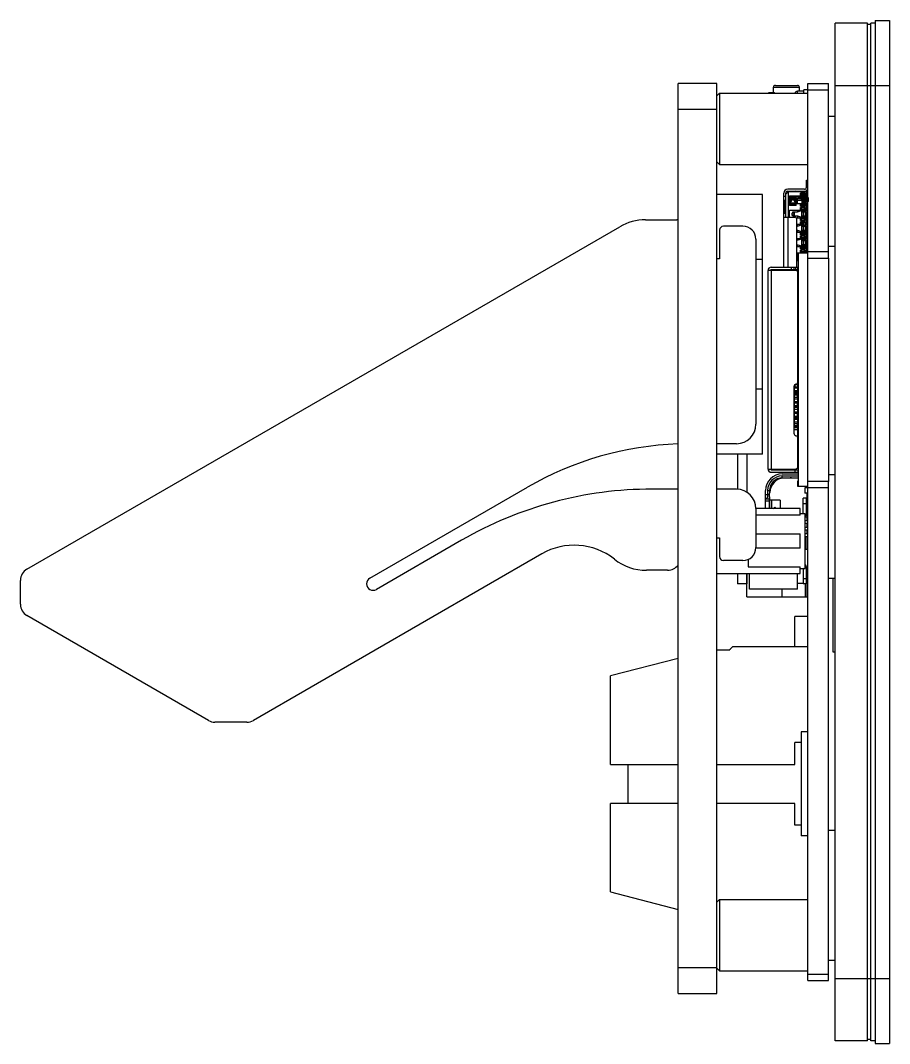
# Model space of a CAD drawing. Header units: inches. Extents: x -150 to 278, y -467 to -187.
# Drawn here: x -149.8 to -82.9, y -367 to -288.2 of the extents above; entities that cross this region are included whole.
import ezdxf

# ---------------------------------------------------------------- set-up
doc = ezdxf.new("R2010")
doc.units = ezdxf.units.IN
doc.header["$LTSCALE"] = 1.21
doc.header["$MEASUREMENT"] = 0
doc.layers.get('0').update_dxf_attribs({"linetype": 'CONTINUOUS'})
doc.layers.add('BODY', color=7, linetype='CONTINUOUS')
doc.layers.add('IMPORTED12', color=7, linetype='CONTINUOUS')

msp = doc.modelspace()

# ---------------------------------------------------------------- linework, layer by layer
at = {"color": 7, "linetype": 'Continuous'}
for p, q in [((-87.059, -366.762), (-87.059, -288.362)), ((-84.559, -288.362), (-87.059, -288.362)), ((-84.559, -366.762), (-84.559, -288.362)), ((-84.309, -366.762), (-84.309, -288.362)), ((-83.959, -288.362), (-84.309, -288.362)), ((-83.959, -288.162), (-83.959, -366.962)), ((-83.959, -288.162), (-82.859, -288.162)), ((-82.859, -288.162), (-82.859, -366.962)), ((-84.309, -288.462), (-84.559, -288.462)), ((-99.159, -363.112), (-99.159, -293.012)), ((-96.159, -293.012), (-99.159, -293.012)), ((-96.159, -363.112), (-96.159, -293.012)), ((-95.959, -293.762), (-96.159, -293.962)), ((-95.959, -293.762), (-95.959, -299.262)), ((-95.959, -293.762), (-89.159, -293.762)), ((-92.172, -293.762), (-92.172, -293.712)), ((-92.172, -293.712), (-91.72, -293.712)), ((-91.809, -293.712), (-91.809, -293.312)), ((-91.809, -293.312), (-89.809, -293.312)), ((-91.72, -293.762), (-91.72, -293.712)), ((-91.659, -293.162), (-89.959, -293.162)), ((-89.959, -293.762), (-89.959, -293.612)), ((-89.459, -293.612), (-89.959, -293.612)), ((-89.809, -293.612), (-89.809, -293.312)), ((-89.459, -293.762), (-89.459, -293.512)), ((-89.159, -293.512), (-89.459, -293.512)), ((-87.059, -293.162), (-82.859, -293.162)), ((-96.159, -295.012), (-99.159, -295.012)), ((-87.059, -295.562), (-87.559, -295.562)), ((-95.959, -299.262), (-96.159, -299.062)), ((-95.959, -299.262), (-89.159, -299.262)), ((-89.269, -301.015), (-89.259, -300.462)), ((-89.159, -300.614), (-89.262, -300.612)), ((-89.259, -300.462), (-89.159, -300.464)), ((-92.659, -301.562), (-96.159, -301.562)), ((-92.659, -321.562), (-92.659, -301.562)), ((-91.009, -307.162), (-91.009, -301.462)), ((-90.859, -301.712), (-91.009, -301.712)), ((-90.659, -301.332), (-90.859, -301.532)), ((-90.859, -303.312), (-90.859, -301.462)), ((-89.419, -301.162), (-90.709, -301.162)), ((-90.709, -301.312), (-89.309, -301.312)), ((-90.659, -303.312), (-90.659, -301.332)), ((-90.659, -301.332), (-89.159, -301.332)), ((-90.609, -301.312), (-90.609, -301.322)), ((-90.609, -301.322), (-90.606, -301.332)), ((-90.569, -301.315), (-90.564, -301.332)), ((-90.559, -301.332), (-90.559, -301.312)), ((-90.559, -302.262), (-90.559, -301.662)), ((-90.559, -301.662), (-89.609, -301.662)), ((-90.559, -301.732), (-89.459, -301.732)), ((-90.259, -301.312), (-90.259, -301.332)), ((-90.255, -301.332), (-90.25, -301.315)), ((-90.209, -301.322), (-90.212, -301.332)), ((-90.209, -301.322), (-90.209, -301.312)), ((-90.1, -301.312), (-90.159, -301.332)), ((-90.159, -301.332), (-90.159, -301.312)), ((-89.709, -301.662), (-89.709, -301.462)), ((-89.359, -301.462), (-89.709, -301.462)), ((-89.709, -301.462), (-89.609, -301.562)), ((-89.609, -301.662), (-89.609, -301.562)), ((-89.609, -301.562), (-89.459, -301.562)), ((-89.559, -301.332), (-89.559, -301.312)), ((-89.459, -301.562), (-89.359, -301.462)), ((-89.459, -302.362), (-89.459, -301.562)), ((-89.459, -301.737), (-89.259, -301.737)), ((-89.359, -301.737), (-89.359, -301.462)), ((-89.309, -301.289), (-89.309, -301.312)), ((-89.259, -301.737), (-89.259, -301.332)), ((-90.984, -302.012), (-90.984, -303.012)), ((-90.984, -302.012), (-90.884, -302.012)), ((-90.884, -302.012), (-90.859, -302.01)), ((-90.884, -303.012), (-90.884, -302.012)), ((-90.559, -301.962), (-89.959, -301.962)), ((-90.559, -302.262), (-89.609, -302.262)), ((-89.959, -302.262), (-89.959, -301.912)), ((-89.459, -301.912), (-89.959, -301.912)), ((-89.959, -302.012), (-89.459, -302.012)), ((-89.709, -302.462), (-89.709, -302.262)), ((-89.609, -302.362), (-89.709, -302.462)), ((-89.709, -302.462), (-89.359, -302.462)), ((-89.709, -302.762), (-89.709, -302.562)), ((-89.359, -302.562), (-89.709, -302.562)), ((-89.709, -302.562), (-89.609, -302.662)), ((-89.609, -302.362), (-89.609, -302.262)), ((-89.609, -302.362), (-89.459, -302.362)), ((-89.459, -302.187), (-89.259, -302.187)), ((-89.459, -302.362), (-89.359, -302.462)), ((-89.359, -302.562), (-89.459, -302.662)), ((-89.359, -302.462), (-89.359, -302.187)), ((-89.359, -302.837), (-89.359, -302.562)), ((-89.259, -302.837), (-89.259, -302.187)), ((-91.009, -303.012), (-90.859, -303.012)), ((-91.009, -303.312), (-90.159, -303.312)), ((-90.709, -303.312), (-90.709, -307.162)), ((-90.559, -302.762), (-89.609, -302.762)), ((-90.559, -303.312), (-90.559, -302.762)), ((-90.319, -302.912), (-90.359, -302.992)), ((-90.213, -302.992), (-90.359, -302.992)), ((-90.359, -303.132), (-90.359, -302.992)), ((-90.359, -303.132), (-90.213, -303.132)), ((-90.319, -303.212), (-90.359, -303.132)), ((-90.319, -302.912), (-89.945, -302.912)), ((-90.319, -303.212), (-89.945, -303.212)), ((-90.213, -302.917), (-90.242, -302.992)), ((-90.242, -302.992), (-90.242, -303.132)), ((-90.242, -303.132), (-90.213, -303.208)), ((-90.213, -302.912), (-90.213, -303.212)), ((-90.181, -303.212), (-90.181, -302.912)), ((-90.047, -303.362), (-89.609, -303.362)), ((-89.959, -302.762), (-89.959, -302.912)), ((-89.959, -303.212), (-89.959, -303.362)), ((-89.945, -302.912), (-89.651, -302.812)), ((-89.945, -303.212), (-89.651, -303.312)), ((-89.709, -303.562), (-89.709, -303.362)), ((-89.651, -302.812), (-89.612, -302.812)), ((-89.651, -303.312), (-89.612, -303.312)), ((-89.612, -302.812), (-89.612, -303.312)), ((-89.609, -303.462), (-89.609, -302.662)), ((-89.609, -302.662), (-89.459, -302.662)), ((-89.609, -302.672), (-89.459, -302.672)), ((-89.609, -302.912), (-89.159, -302.912)), ((-89.609, -303.212), (-89.159, -303.212)), ((-89.579, -302.912), (-89.579, -302.672)), ((-89.579, -303.212), (-89.579, -303.452)), ((-89.489, -302.912), (-89.489, -302.672)), ((-89.489, -303.452), (-89.489, -303.212)), ((-89.459, -303.462), (-89.459, -302.662)), ((-89.459, -302.837), (-89.259, -302.837)), ((-89.459, -303.287), (-89.259, -303.287)), ((-89.359, -303.562), (-89.359, -303.287)), ((-89.342, -302.912), (-89.342, -303.212)), ((-89.267, -303.212), (-89.267, -302.912)), ((-89.259, -303.212), (-89.259, -302.912)), ((-89.259, -303.937), (-89.259, -303.287)), ((-149.336, -330.421), (-103.656, -304.048)), ((-101.656, -303.512), (-99.259, -303.512)), ((-94.159, -304.012), (-95.659, -304.012)), ((-90.009, -307.162), (-90.009, -303.462)), ((-90.009, -303.862), (-89.609, -303.862)), ((-90.009, -304.012), (-89.945, -304.012)), ((-89.959, -303.862), (-89.959, -304.012)), ((-89.945, -304.012), (-89.651, -303.912)), ((-89.609, -303.462), (-89.709, -303.562)), ((-89.709, -303.562), (-89.359, -303.562)), ((-89.709, -303.662), (-89.359, -303.662)), ((-89.709, -303.862), (-89.709, -303.662)), ((-89.709, -303.662), (-89.609, -303.762)), ((-89.651, -303.912), (-89.612, -303.912)), ((-89.612, -303.912), (-89.612, -304.412)), ((-89.609, -303.452), (-89.459, -303.452)), ((-89.459, -303.462), (-89.609, -303.462)), ((-89.609, -303.762), (-89.459, -303.762)), ((-89.609, -304.562), (-89.609, -303.762)), ((-89.609, -303.772), (-89.459, -303.772)), ((-89.609, -304.012), (-89.159, -304.012)), ((-89.579, -304.012), (-89.579, -303.772)), ((-89.489, -304.012), (-89.489, -303.772)), ((-89.359, -303.562), (-89.459, -303.462)), ((-89.359, -303.662), (-89.459, -303.762)), ((-89.459, -304.562), (-89.459, -303.762)), ((-89.459, -303.937), (-89.259, -303.937)), ((-89.359, -303.662), (-89.359, -303.937)), ((-89.342, -304.012), (-89.342, -304.312)), ((-89.267, -304.312), (-89.267, -304.012)), ((-89.259, -304.312), (-89.259, -304.012)), ((-95.959, -304.312), (-95.959, -306.512)), ((-90.009, -304.312), (-89.945, -304.312)), ((-90.009, -304.462), (-89.609, -304.462)), ((-89.959, -304.312), (-89.959, -304.462)), ((-89.945, -304.312), (-89.651, -304.412)), ((-89.709, -304.662), (-89.709, -304.462)), ((-89.609, -304.562), (-89.709, -304.662)), ((-89.709, -304.662), (-89.359, -304.662)), ((-89.359, -304.762), (-89.709, -304.762)), ((-89.709, -304.962), (-89.709, -304.762)), ((-89.709, -304.762), (-89.609, -304.862)), ((-89.651, -304.412), (-89.612, -304.412)), ((-89.609, -304.312), (-89.159, -304.312)), ((-89.609, -304.552), (-89.459, -304.552)), ((-89.609, -304.562), (-89.459, -304.562)), ((-89.609, -304.862), (-89.459, -304.862)), ((-89.609, -305.662), (-89.609, -304.862)), ((-89.609, -304.872), (-89.459, -304.872)), ((-89.579, -304.552), (-89.579, -304.312)), ((-89.579, -305.112), (-89.579, -304.872)), ((-89.489, -304.552), (-89.489, -304.312)), ((-89.489, -305.112), (-89.489, -304.872)), ((-89.459, -304.387), (-89.259, -304.387)), ((-89.459, -304.562), (-89.359, -304.662)), ((-89.359, -304.762), (-89.459, -304.862)), ((-89.459, -305.662), (-89.459, -304.862)), ((-89.359, -304.662), (-89.359, -304.387)), ((-89.359, -305.037), (-89.359, -304.762)), ((-89.259, -305.037), (-89.259, -304.387)), ((-93.159, -305.012), (-93.159, -319.262)), ((-90.009, -304.962), (-89.609, -304.962)), ((-90.009, -305.562), (-89.609, -305.562)), ((-89.648, -305.012), (-90.007, -305.112)), ((-90.007, -305.412), (-89.648, -305.512)), ((-89.959, -304.962), (-89.959, -305.099)), ((-89.959, -305.425), (-89.959, -305.562)), ((-89.709, -305.762), (-89.709, -305.562)), ((-89.609, -305.662), (-89.709, -305.762)), ((-89.648, -305.012), (-89.612, -305.012)), ((-89.648, -305.512), (-89.612, -305.512)), ((-89.612, -305.012), (-89.612, -305.512)), ((-89.609, -305.112), (-89.159, -305.112)), ((-89.609, -305.412), (-89.159, -305.412)), ((-89.609, -305.652), (-89.459, -305.652)), ((-89.459, -305.662), (-89.609, -305.662)), ((-89.579, -305.412), (-89.579, -305.652)), ((-89.489, -305.652), (-89.489, -305.412)), ((-89.459, -305.037), (-89.259, -305.037)), ((-89.459, -305.487), (-89.259, -305.487)), ((-89.359, -305.762), (-89.459, -305.662)), ((-89.359, -305.762), (-89.359, -305.487)), ((-89.342, -305.112), (-89.342, -305.412)), ((-89.267, -305.412), (-89.267, -305.112)), ((-89.259, -305.412), (-89.259, -305.112)), ((-89.259, -306.062), (-89.259, -305.487)), ((-87.059, -305.562), (-87.559, -305.562)), ((-95.959, -306.512), (-96.159, -306.512)), ((-90.009, -306.062), (-89.159, -306.062)), ((-90.009, -306.212), (-89.945, -306.212)), ((-90.009, -306.512), (-89.945, -306.512)), ((-89.959, -306.062), (-89.959, -306.212)), ((-89.959, -306.512), (-89.959, -306.662)), ((-89.924, -306.205), (-89.945, -306.212)), ((-89.945, -306.512), (-89.889, -306.531)), ((-89.924, -306.512), (-89.924, -306.062)), ((-89.924, -306.512), (-89.889, -306.512)), ((-89.889, -306.062), (-89.889, -324.062)), ((-89.709, -305.762), (-89.359, -305.762)), ((-89.359, -305.862), (-89.709, -305.862)), ((-89.709, -306.062), (-89.709, -305.862)), ((-89.709, -305.862), (-89.609, -305.962)), ((-89.609, -305.962), (-89.459, -305.962)), ((-89.609, -306.062), (-89.609, -305.962)), ((-89.609, -305.972), (-89.459, -305.972)), ((-89.579, -306.062), (-89.579, -305.972)), ((-89.489, -306.062), (-89.489, -305.972)), ((-89.359, -305.862), (-89.459, -305.962)), ((-89.459, -305.962), (-89.459, -306.062)), ((-89.359, -306.062), (-89.359, -305.862)), ((-89.159, -323.662), (-89.159, -306.462)), ((-92.659, -306.562), (-93.159, -306.562)), ((-91.974, -307.162), (-89.889, -307.162)), ((-90.424, -307.362), (-90.424, -307.162)), ((-90.224, -307.162), (-90.224, -307.362)), ((-90.074, -307.362), (-90.074, -307.162)), ((-90.009, -306.662), (-89.889, -306.662)), ((-89.924, -322.512), (-89.924, -307.162)), ((-89.924, -307.289), (-89.889, -307.279)), ((-89.924, -307.309), (-89.889, -307.309)), ((-92.224, -322.712), (-92.224, -307.412)), ((-90.124, -307.412), (-92.224, -307.412)), ((-89.924, -307.362), (-91.974, -307.362)), ((-91.974, -307.412), (-91.974, -322.712)), ((-91.009, -307.412), (-91.009, -307.362)), ((-90.709, -307.362), (-90.709, -307.412)), ((-90.009, -307.449), (-90.009, -307.362)), ((-89.889, -307.436), (-89.924, -307.436)), ((-89.924, -310.136), (-89.889, -310.136)), ((-89.889, -310.263), (-89.924, -310.263)), ((-89.924, -312.009), (-89.889, -312.009)), ((-89.889, -312.136), (-89.924, -312.136)), ((-92.659, -316.562), (-93.159, -316.562)), ((-90.224, -316.362), (-90.224, -319.962)), ((-90.214, -316.694), (-90.224, -316.687)), ((-90.214, -316.482), (-90.223, -316.486)), ((-89.934, -316.479), (-90.214, -316.479)), ((-90.214, -316.479), (-90.214, -316.793)), ((-89.934, -316.482), (-90.214, -316.482)), ((-90.214, -316.68), (-89.934, -316.68)), ((-89.934, -316.694), (-90.214, -316.694)), ((-90.127, -316.202), (-89.924, -316.202)), ((-90.127, -316.402), (-90.127, -316.202)), ((-89.924, -316.402), (-90.127, -316.402)), ((-89.944, -316.057), (-89.944, -316.202)), ((-89.944, -316.402), (-89.944, -316.479)), ((-89.934, -316.793), (-89.934, -316.479)), ((-89.934, -316.68), (-89.924, -316.687)), ((-90.214, -317.214), (-90.224, -317.221)), ((-90.214, -317.535), (-90.224, -317.528)), ((-90.214, -316.902), (-90.223, -316.906)), ((-90.214, -317.323), (-90.223, -317.327)), ((-90.219, -317.314), (-90.214, -317.313)), ((-90.214, -316.793), (-89.934, -316.793)), ((-90.214, -316.9), (-89.934, -316.9)), ((-90.214, -316.9), (-90.214, -317.001)), ((-89.934, -316.902), (-90.214, -316.902)), ((-89.934, -317.001), (-90.214, -317.001)), ((-89.934, -317.214), (-90.214, -317.214)), ((-90.214, -317.214), (-90.214, -317.634)), ((-90.214, -317.313), (-89.934, -317.313)), ((-89.934, -317.32), (-90.214, -317.32)), ((-89.934, -317.323), (-90.214, -317.323)), ((-90.214, -317.521), (-89.934, -317.521)), ((-89.934, -317.535), (-90.214, -317.535)), ((-90.209, -316.9), (-90.209, -316.793)), ((-90.208, -317.016), (-90.209, -317.019)), ((-90.209, -317.214), (-90.209, -317.019)), ((-90.199, -317.012), (-90.208, -317.016)), ((-90.199, -316.793), (-90.199, -316.9)), ((-89.949, -317.012), (-90.199, -317.012)), ((-90.199, -317.012), (-90.199, -317.214)), ((-89.949, -316.9), (-89.949, -316.793)), ((-89.949, -317.214), (-89.949, -317.012)), ((-89.944, -317.013), (-89.949, -317.012)), ((-89.939, -317.019), (-89.944, -317.013)), ((-89.939, -316.793), (-89.939, -316.9)), ((-89.939, -317.019), (-89.939, -317.214)), ((-89.934, -316.793), (-89.926, -316.79)), ((-89.934, -317.001), (-89.934, -316.9)), ((-89.926, -316.906), (-89.934, -316.902)), ((-89.934, -317.001), (-89.924, -317.009)), ((-89.934, -317.317), (-89.934, -317.214)), ((-89.934, -317.313), (-89.925, -317.317)), ((-89.934, -317.634), (-89.934, -317.32)), ((-89.934, -317.521), (-89.924, -317.528)), ((-89.924, -316.82), (-89.889, -316.82)), ((-89.889, -316.947), (-89.924, -316.947)), ((-90.214, -317.847), (-90.224, -317.84)), ((-90.214, -318.343), (-90.224, -318.336)), ((-90.214, -318.13), (-90.223, -318.134)), ((-89.934, -317.634), (-90.214, -317.634)), ((-89.934, -317.847), (-90.214, -317.847)), ((-90.214, -317.847), (-90.214, -318.442)), ((-90.214, -317.946), (-89.934, -317.946)), ((-89.934, -317.949), (-90.214, -317.949)), ((-89.934, -318.128), (-90.214, -318.128)), ((-89.934, -318.13), (-90.214, -318.13)), ((-90.214, -318.328), (-89.934, -318.328)), ((-89.934, -318.343), (-90.214, -318.343)), ((-90.209, -317.829), (-90.209, -317.634)), ((-90.209, -317.829), (-90.204, -317.835)), ((-90.204, -317.835), (-90.199, -317.836)), ((-90.199, -317.634), (-90.199, -317.836)), ((-90.199, -317.836), (-89.949, -317.836)), ((-89.949, -317.836), (-89.949, -317.634)), ((-89.949, -317.836), (-89.941, -317.832)), ((-89.941, -317.832), (-89.939, -317.829)), ((-89.939, -317.634), (-89.939, -317.829)), ((-89.934, -317.634), (-89.924, -317.627)), ((-89.929, -317.846), (-89.934, -317.847)), ((-89.934, -318.442), (-89.934, -317.847)), ((-89.934, -317.946), (-89.926, -317.942)), ((-89.934, -318.328), (-89.924, -318.336)), ((-90.214, -318.654), (-90.224, -318.647)), ((-90.224, -318.811), (-89.926, -318.811)), ((-90.214, -319.097), (-90.224, -319.09)), ((-90.214, -318.885), (-90.223, -318.888)), ((-89.934, -318.442), (-90.214, -318.442)), ((-89.934, -318.654), (-90.214, -318.654)), ((-90.214, -318.654), (-90.214, -318.821)), ((-90.214, -318.753), (-89.934, -318.753)), ((-89.934, -318.756), (-90.214, -318.756)), ((-89.934, -318.821), (-90.214, -318.821)), ((-89.934, -318.882), (-90.214, -318.882)), ((-90.214, -318.882), (-90.214, -319.196)), ((-89.934, -318.885), (-90.214, -318.885)), ((-90.214, -319.083), (-89.934, -319.083)), ((-89.934, -319.097), (-90.214, -319.097)), ((-90.209, -318.636), (-90.209, -318.442)), ((-90.209, -318.636), (-90.204, -318.642)), ((-90.204, -318.642), (-90.199, -318.643)), ((-90.199, -318.442), (-90.199, -318.643)), ((-90.199, -318.643), (-89.949, -318.643)), ((-89.949, -318.643), (-89.949, -318.442)), ((-89.949, -318.643), (-89.941, -318.64)), ((-89.941, -318.64), (-89.939, -318.636)), ((-89.939, -318.442), (-89.939, -318.636)), ((-89.934, -318.442), (-89.924, -318.435)), ((-89.929, -318.653), (-89.934, -318.654)), ((-89.934, -318.821), (-89.934, -318.654)), ((-89.934, -318.753), (-89.924, -318.746)), ((-89.934, -319.196), (-89.934, -318.882)), ((-89.926, -318.888), (-89.934, -318.885)), ((-89.934, -319.083), (-89.924, -319.09)), ((-90.214, -319.408), (-90.224, -319.401)), ((-89.934, -319.548), (-90.224, -319.548)), ((-90.224, -319.668), (-89.934, -319.668)), ((-90.214, -319.196), (-89.934, -319.196)), ((-90.214, -319.408), (-89.934, -319.408)), ((-90.214, -319.408), (-90.214, -319.51)), ((-90.214, -319.507), (-89.934, -319.507)), ((-89.934, -319.51), (-90.214, -319.51)), ((-90.209, -319.39), (-90.209, -319.196)), ((-90.209, -319.39), (-90.204, -319.396)), ((-90.204, -319.396), (-90.199, -319.397)), ((-90.199, -319.196), (-90.199, -319.397)), ((-89.949, -319.397), (-90.199, -319.397)), ((-90.083, -319.548), (-90.085, -319.51)), ((-89.949, -319.397), (-89.949, -319.196)), ((-89.949, -319.397), (-89.941, -319.394)), ((-89.941, -319.394), (-89.939, -319.39)), ((-89.939, -319.196), (-89.939, -319.39)), ((-89.935, -319.51), (-89.925, -319.647)), ((-89.934, -319.196), (-89.924, -319.189)), ((-89.934, -319.51), (-89.934, -319.408)), ((-89.934, -319.507), (-89.926, -319.503)), ((-89.934, -319.548), (-89.934, -320.288)), ((-89.924, -319.662), (-89.934, -319.662)), ((-94.659, -320.762), (-96.159, -320.762)), ((-92.659, -321.562), (-96.159, -321.562)), ((-94.57, -321.562), (-94.57, -324.262)), ((-93.87, -321.562), (-93.87, -324.501)), ((-89.924, -321.82), (-89.889, -321.82)), ((-89.889, -321.947), (-89.924, -321.947)), ((-89.889, -322.048), (-89.924, -322.048)), ((-92.224, -322.712), (-90.124, -322.712)), ((-91.974, -322.762), (-89.924, -322.762)), ((-91.974, -322.962), (-89.924, -322.962)), ((-90.124, -322.962), (-90.124, -322.762)), ((-89.889, -322.497), (-89.924, -322.497)), ((-89.924, -322.762), (-89.924, -322.962)), ((-91.129, -323.092), (-89.889, -323.092)), ((-91.129, -323.242), (-89.889, -323.242)), ((-91.129, -323.392), (-91.129, -323.242)), ((-91.129, -323.392), (-89.889, -323.392)), ((-89.889, -323.417), (-90.979, -323.417)), ((-89.889, -323.612), (-89.924, -323.612)), ((-89.924, -324.062), (-89.924, -323.612)), ((-87.559, -323.122), (-87.059, -323.122)), ((-122.909, -331.122), (-110.766, -324.112)), ((-99.159, -324.262), (-101.159, -324.262)), ((-94.659, -324.262), (-96.159, -324.262)), ((-92.409, -325.762), (-92.409, -324.372)), ((-92.259, -324.372), (-92.109, -324.372)), ((-92.259, -324.372), (-92.259, -324.702)), ((-92.129, -324.562), (-92.079, -324.562)), ((-92.129, -324.562), (-92.129, -324.862)), ((-92.109, -324.372), (-92.109, -324.562)), ((-92.079, -324.562), (-92.079, -324.517)), ((-89.159, -324.062), (-89.924, -324.062)), ((-89.159, -324.152), (-89.379, -324.152)), ((-89.379, -324.152), (-89.379, -324.572)), ((-89.159, -324.572), (-89.379, -324.572)), ((-89.229, -324.062), (-89.229, -324.152)), ((-89.229, -324.572), (-89.229, -324.952)), ((-92.129, -324.702), (-92.409, -324.702)), ((-92.409, -325.002), (-92.109, -325.002)), ((-92.409, -325.152), (-92.109, -325.152)), ((-92.129, -324.862), (-92.079, -324.862)), ((-92.109, -325.762), (-92.109, -324.862)), ((-92.079, -325.762), (-92.079, -324.862)), ((-91.279, -325.112), (-92.079, -325.112)), ((-91.93, -325.762), (-91.93, -325.112)), ((-91.279, -325.112), (-91.279, -325.762)), ((-89.26, -324.962), (-89.51, -324.962)), ((-89.509, -326.122), (-89.51, -324.962)), ((-89.51, -325.361), (-89.26, -325.361)), ((-89.159, -324.952), (-89.379, -324.952)), ((-89.379, -324.952), (-89.379, -324.962)), ((-89.259, -326.222), (-89.26, -324.962)), ((-89.159, -325.372), (-89.26, -325.372)), ((-89.229, -324.922), (-89.159, -324.922)), ((-89.229, -325.372), (-89.229, -325.712)), ((-89.759, -325.762), (-93.159, -325.762)), ((-93.159, -325.762), (-93.159, -328.762)), ((-92.109, -325.539), (-92.079, -325.553)), ((-91.838, -325.762), (-91.703, -325.649)), ((-91.804, -325.762), (-91.818, -325.746)), ((-91.608, -325.762), (-91.703, -325.649)), ((-89.759, -326.272), (-89.759, -325.762)), ((-89.359, -326.162), (-89.759, -326.162)), ((-89.359, -330.362), (-89.359, -326.162)), ((-89.159, -325.712), (-89.26, -325.712)), ((-89.159, -325.912), (-89.259, -325.912)), ((-89.159, -326.212), (-89.259, -326.212)), ((-89.229, -325.912), (-89.229, -326.212)), ((-89.759, -326.272), (-93.159, -326.272)), ((-89.159, -326.712), (-89.359, -326.712)), ((-89.159, -326.912), (-89.359, -326.912)), ((-89.159, -326.412), (-89.33, -326.412)), ((-89.229, -326.412), (-89.229, -326.712)), ((-89.229, -326.912), (-89.229, -327.212)), ((-93.159, -327.712), (-89.759, -327.712)), ((-89.759, -328.812), (-89.759, -327.712)), ((-89.159, -327.212), (-89.359, -327.212)), ((-89.159, -327.412), (-89.359, -327.412)), ((-89.159, -327.712), (-89.359, -327.712)), ((-89.229, -327.412), (-89.229, -327.712)), ((-115.841, -328.196), (-122.409, -331.988)), ((-96.159, -328.012), (-95.959, -328.012)), ((-95.959, -328.012), (-95.959, -329.462)), ((-89.359, -327.912), (-89.159, -327.912)), ((-89.309, -328.212), (-89.359, -328.212)), ((-89.309, -328.362), (-89.359, -328.362)), ((-89.309, -327.912), (-89.309, -328.912)), ((-109.664, -329.248), (-131.881, -342.076)), ((-89.759, -328.812), (-93.159, -328.812)), ((-89.359, -328.862), (-89.309, -328.862)), ((-89.159, -328.912), (-89.359, -328.912)), ((-94.159, -329.762), (-95.659, -329.762)), ((-93.759, -329.667), (-93.759, -330.252)), ((-99.959, -330.512), (-101.59, -330.512)), ((-96.159, -330.762), (-89.759, -330.762)), ((-94.57, -330.762), (-94.57, -331.562)), ((-93.87, -330.762), (-93.87, -331.562)), ((-93.859, -332.562), (-93.859, -330.762)), ((-93.759, -330.252), (-89.759, -330.252)), ((-93.659, -331.962), (-93.659, -330.762)), ((-89.959, -331.962), (-89.959, -330.762)), ((-89.759, -330.762), (-89.759, -330.252)), ((-89.759, -330.362), (-89.359, -330.362)), ((-89.509, -330.402), (-89.51, -331.562)), ((-89.26, -331.562), (-89.259, -330.302)), ((-149.836, -333.132), (-149.836, -331.287)), ((-93.87, -331.562), (-94.57, -331.562)), ((-89.51, -331.521), (-89.959, -331.521)), ((-89.26, -331.163), (-89.51, -331.163)), ((-89.26, -331.562), (-89.51, -331.562)), ((-89.359, -331.562), (-89.359, -332.562)), ((-89.309, -331.562), (-89.309, -332.562)), ((-89.159, -331.521), (-89.26, -331.521)), ((-87.559, -331.122), (-87.059, -331.122)), ((-87.209, -336.812), (-87.209, -331.122)), ((-89.959, -331.962), (-93.659, -331.962)), ((-91.159, -331.962), (-91.159, -332.562)), ((-93.859, -332.562), (-89.159, -332.562)), ((-135.345, -342.076), (-149.336, -333.998)), ((-89.159, -334.062), (-90.159, -334.062)), ((-90.159, -336.412), (-90.159, -334.062)), ((-94.959, -336.412), (-95.159, -336.612)), ((-89.159, -336.412), (-94.959, -336.412)), ((-96.159, -336.637), (-95.159, -336.637)), ((-95.159, -336.612), (-95.159, -336.637)), ((-87.059, -336.812), (-87.209, -336.812)), ((-99.159, -337.295), (-104.359, -338.641)), ((-104.359, -345.462), (-104.359, -338.641)), ((-132.381, -342.21), (-134.845, -342.21)), ((-89.159, -342.962), (-89.659, -342.962)), ((-89.659, -342.962), (-89.659, -350.962)), ((-89.659, -343.787), (-90.159, -343.787)), ((-90.159, -345.462), (-90.159, -343.787)), ((-104.359, -345.462), (-99.159, -345.462)), ((-103.019, -345.462), (-103.019, -348.462)), ((-96.159, -345.462), (-90.159, -345.462)), ((-99.159, -348.462), (-104.359, -348.462)), ((-104.359, -355.283), (-104.359, -348.462)), ((-90.159, -348.462), (-96.159, -348.462)), ((-90.159, -350.137), (-90.159, -348.462)), ((-89.659, -350.137), (-90.159, -350.137)), ((-87.059, -350.562), (-87.559, -350.562)), ((-89.159, -350.962), (-89.659, -350.962)), ((-104.359, -355.283), (-99.159, -356.629)), ((-95.959, -355.862), (-96.159, -356.062)), ((-95.959, -355.862), (-89.159, -355.862)), ((-95.959, -355.862), (-95.959, -361.362)), ((-87.059, -360.562), (-87.559, -360.562)), ((-99.159, -361.112), (-96.159, -361.112)), ((-95.959, -361.362), (-96.159, -361.162)), ((-95.959, -361.362), (-89.159, -361.362)), ((-87.059, -361.962), (-82.859, -361.962)), ((-99.159, -363.112), (-96.159, -363.112)), ((-84.559, -366.762), (-87.059, -366.762)), ((-84.309, -366.662), (-84.559, -366.662)), ((-83.959, -366.762), (-84.309, -366.762)), ((-83.959, -366.962), (-82.859, -366.962))]:
    msp.add_line(p, q, dxfattribs=at)
for centre, radius, start, end in [((-91.659, -293.312), 0.15, 90, 180), ((-89.959, -293.812), 0.2, 90, 164.95408), ((-89.959, -293.312), 0.15, 0, 90), ((-89.419, -301.012), 0.15, 270, 359), ((-90.709, -301.462), 0.3, 90, 180), ((-90.709, -301.462), 0.15, 90, 180), ((-89.419, -301.012), 0.3, 270, 331.16328), ((-90.159, -303.462), 0.15, 0, 90), ((-101.656, -307.512), 4, 90, 120), ((-99.259, -303.812), 0.3, 70.32884, 90), ((-95.659, -304.312), 0.3, 90, 180), ((-94.159, -305.012), 1, 0, 90), ((-91.974, -307.412), 0.25, 90, 180), ((-91.974, -307.412), 0.05, 90, 180), ((-90.124, -307.612), 0.2, 0, 90), ((-90.124, -315.975), 0.2, 284.47751, 0), ((-90.024, -316.362), 0.2, 104.47751, 180), ((-90.214, -318.811), 0.01, 210, 270), ((-89.934, -318.811), 0.01, 270, 330), ((-94.659, -319.262), 1.5, 270, 0), ((-90.024, -319.962), 0.2, 180, 255.52249), ((-90.124, -320.349), 0.2, 0, 75.52249), ((-98.266, -345.762), 25, 92.05954, 120), ((-91.974, -322.712), 0.25, 180, 270), ((-91.974, -322.712), 0.05, 180, 270), ((-90.124, -322.512), 0.2, 270, 0), ((-91.129, -324.372), 1.28, 90, 180), ((-91.129, -324.372), 1.13, 90.00006, 179.99994), ((-91.129, -324.372), 0.98, 90, 180), ((-90.979, -324.517), 1.1, 90, 180), ((-90.529, -324.372), 0.98, 77.03053, 90), ((-101.159, -353.626), 29.364, 90, 120), ((-94.659, -325.762), 1.5, 0, 90), ((-92.059, -325.179), 0.05, 180, 246.03751), ((-89.754, -326.003), 0.272, 323.22439, 333.99275), ((-89.559, -326.222), 0.3, 312.39539, 360), ((-107.164, -333.579), 5, 51.73573, 120), ((-94.159, -328.762), 1, 270, 0), ((-101.59, -326.512), 4, 231.73573, 270), ((-99.959, -329.512), 1, 270, 323.27696), ((-95.659, -329.462), 0.3, 180, 270), ((-89.559, -330.302), 0.3, 0, 47.60458), ((-148.836, -331.287), 1, 120, 180), ((-89.754, -330.521), 0.272, 26.00725, 36.77648), ((-122.659, -331.555), 0.5, 120, 300), ((-148.836, -333.132), 1, 180, 240), ((-134.845, -341.21), 1, 240, 270), ((-132.381, -341.21), 1, 270, 300)]:
    msp.add_arc(centre, radius, start, end, dxfattribs=at)
msp.add_ellipse((-90.984, -301.862), major_axis=(0, 0.15), ratio=1, start_param=-3.309041, end_param=-3.141593, dxfattribs=at)
msp.add_open_spline([(-92.259, -324.702), (-92.259, -324.742), (-92.264, -324.8), (-92.28, -324.872), (-92.296, -324.917), (-92.314, -324.953), (-92.335, -324.98), (-92.358, -324.998), (-92.376, -325.002), (-92.384, -325.002)], degree=3, knots=[0, 0, 0, 0, 0.343675, 0.498848, 0.636369, 0.753843, 0.851128, 0.930953, 1, 1, 1, 1], dxfattribs=at)
at = {"layer": 'BODY', "color": 7, "linetype": 'Continuous'}
for p, q in [((-89.159, -306.462), (-89.159, -293.012)), ((-89.159, -293.012), (-87.559, -293.012)), ((-87.559, -306.462), (-87.559, -293.012)), ((-89.159, -293.512), (-87.559, -293.512)), ((-89.159, -305.962), (-87.559, -305.962)), ((-89.159, -306.462), (-87.559, -306.462)), ((-87.559, -323.662), (-89.159, -323.662)), ((-89.159, -362.112), (-89.159, -323.662)), ((-87.559, -362.112), (-87.559, -323.662)), ((-87.559, -324.162), (-89.159, -324.162)), ((-89.159, -361.612), (-87.559, -361.612)), ((-89.159, -362.112), (-87.559, -362.112))]:
    msp.add_line(p, q, dxfattribs=at)
at = {"layer": 'BODY', "color": 4, "linetype": 'Continuous'}
msp.add_line((-87.559, -306.462), (-87.559, -323.662), dxfattribs=at)
at = {"layer": 'IMPORTED12', "color": 6, "linetype": 'Continuous'}
for p, q in [((-90.559, -302.412), (-90.559, -301.762)), ((-89.559, -301.762), (-90.559, -301.762)), ((-90.359, -301.762), (-90.359, -301.954)), ((-90.059, -301.796), (-90.359, -301.796)), ((-90.259, -301.762), (-90.259, -301.968)), ((-90.059, -302.412), (-90.059, -301.762)), ((-89.909, -301.762), (-89.909, -301.912)), ((-89.859, -301.762), (-89.859, -301.912)), ((-89.759, -301.762), (-89.759, -301.912)), ((-89.753, -301.912), (-89.753, -301.762)), ((-89.709, -301.762), (-89.709, -301.912)), ((-89.609, -301.512), (-89.609, -302.412)), ((-89.459, -301.512), (-89.609, -301.512)), ((-89.459, -301.572), (-89.609, -301.572)), ((-89.579, -301.572), (-89.579, -301.812)), ((-89.559, -301.762), (-89.559, -301.912)), ((-89.489, -301.812), (-89.489, -301.572)), ((-89.459, -301.976), (-89.459, -301.512)), ((-90.359, -301.821), (-90.559, -302.188)), ((-90.559, -301.831), (-90.259, -301.831)), ((-89.559, -301.912), (-90.559, -301.912)), ((-90.559, -301.947), (-90.259, -301.947)), ((-90.359, -301.954), (-90.559, -302.321)), ((-90.559, -302.204), (-90.059, -302.204)), ((-90.059, -302.234), (-90.559, -302.234)), ((-90.059, -302.262), (-90.559, -302.262)), ((-90.559, -302.32), (-90.059, -302.32)), ((-90.059, -302.367), (-90.559, -302.367)), ((-90.059, -302.412), (-90.559, -302.412)), ((-90.059, -301.929), (-90.359, -301.929)), ((-90.259, -301.853), (-90.059, -302.172)), ((-90.259, -301.968), (-90.059, -302.288)), ((-89.109, -301.812), (-89.609, -301.812)), ((-89.609, -301.962), (-89.459, -301.962)), ((-89.609, -301.962), (-89.609, -301.976)), ((-89.609, -302.062), (-89.459, -302.062)), ((-89.109, -302.112), (-89.609, -302.112)), ((-89.459, -302.252), (-89.609, -302.252)), ((-89.459, -302.352), (-89.609, -302.352)), ((-89.459, -302.412), (-89.609, -302.412)), ((-89.579, -302.352), (-89.579, -302.112)), ((-89.489, -302.352), (-89.489, -302.112)), ((-89.459, -302.012), (-89.459, -302.412)), ((-89.384, -301.812), (-89.384, -302.112)), ((-89.342, -301.812), (-89.342, -302.112)), ((-89.267, -302.112), (-89.267, -301.812)), ((-89.259, -301.812), (-89.259, -302.112)), ((-89.117, -302.112), (-89.117, -301.812)), ((-89.109, -302.112), (-89.109, -301.812))]:
    msp.add_line(p, q, dxfattribs=at)
at = {"layer": 'IMPORTED12', "color": 7, "linetype": 'Continuous'}
msp.add_line((-89.459, -301.976), (-89.459, -302.012), dxfattribs=at)
at = {"layer": 'IMPORTED12', "color": 6, "linetype": 'Continuous'}
for radius, start in [(0.25, 8.03571), (0.1, 0)]:
    msp.add_arc((-89.709, -302.012), radius, start, 90, dxfattribs=at)
at = {"layer": 'IMPORTED12', "color": 7, "linetype": 'Continuous'}
msp.add_arc((-89.709, -302.012), 0.25, 0, 8.03571, dxfattribs=at)

doc.saveas('drawing.dxf')
